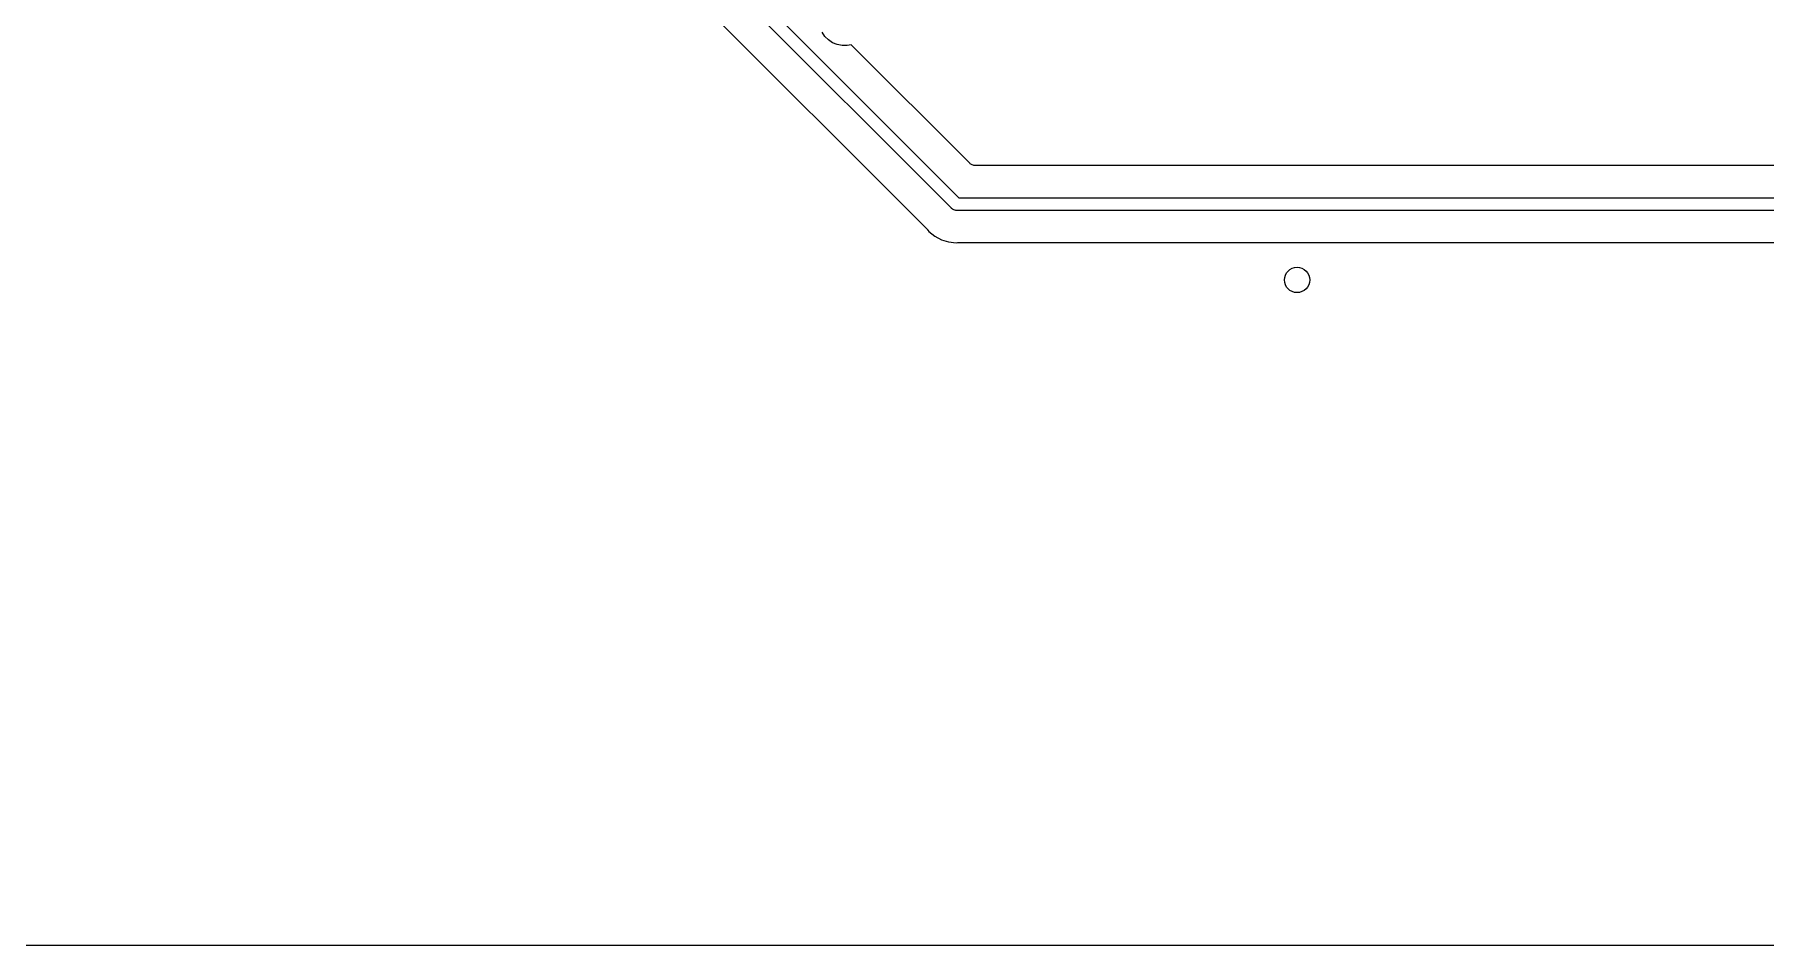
# Model space of a CAD drawing. Extents: x 2.15 to 10.02, y -5.18 to -1.32.
# Drawn here: x 3.401 to 4.479, y -5.18 to -4.613 of the extents above; entities that cross this region are included whole.
import ezdxf

# ---------------------------------------------------------------- set-up
doc = ezdxf.new("R2010")
doc.units = 0
doc.header["$MEASUREMENT"] = 0
doc.layers.add('BLACK', color=7, linetype='CONTINUOUS')

msp = doc.modelspace()

# ---------------------------------------------------------------- linework, layer by layer
at = {"layer": 'BLACK', "linetype": 'CONTINUOUS'}
for p, q in [((3.63465, -4.37278), (3.97643, -4.71457)), ((3.97188, -4.72115), (3.63465, -4.38391)), ((3.63419, -4.41174), (3.95687, -4.73442)), ((3.89308, -4.61417), (3.89136, -4.61159)), ((3.89528, -4.61637), (3.89308, -4.61417)), ((3.89786, -4.61809), (3.89528, -4.61637)), ((3.90072, -4.61928), (3.89786, -4.61809)), ((3.90376, -4.61988), (3.90072, -4.61928)), ((3.90687, -4.61988), (3.90376, -4.61988)), ((3.90951, -4.61936), (3.90687, -4.61988)), ((3.98325, -4.6931), (3.90951, -4.61936)), ((3.98361, -4.6934), (3.98325, -4.6931)), ((3.98396, -4.69369), (3.98361, -4.6934)), ((3.98399, -4.69371), (3.98396, -4.69369)), ((3.98401, -4.69372), (3.98399, -4.69371)), ((3.98441, -4.69394), (3.98401, -4.69372)), ((3.98482, -4.69416), (3.98441, -4.69394)), ((3.98484, -4.69417), (3.98482, -4.69416)), ((3.98487, -4.69418), (3.98484, -4.69417)), ((3.98531, -4.69432), (3.98487, -4.69418)), ((3.98575, -4.69446), (3.98531, -4.69432)), ((3.98578, -4.69446), (3.98575, -4.69446)), ((3.9858, -4.69447), (3.98578, -4.69446)), ((3.98626, -4.69451), (3.9858, -4.69447)), ((3.98672, -4.69457), (3.98626, -4.69451)), ((3.98677, -4.69457), (3.98672, -4.69457)), ((3.98679, -4.69457), (3.98677, -4.69457)), ((3.98677, -4.69457), (3.98677, -4.69457)), ((3.98677, -4.69457), (3.98677, -4.69457)), ((4.83925, -4.69457), (3.98679, -4.69457)), ((3.97643, -4.71457), (4.86437, -4.71457)), ((3.97201, -4.7213), (3.97188, -4.72115)), ((3.97261, -4.72179), (3.97201, -4.7213)), ((3.97292, -4.72196), (3.97261, -4.72179)), ((3.97329, -4.72216), (3.97292, -4.72196)), ((3.97403, -4.72238), (3.97329, -4.72216)), ((3.9741, -4.72239), (3.97403, -4.72238)), ((3.97461, -4.72244), (3.9741, -4.72239)), ((3.9748, -4.72246), (3.97461, -4.72244)), ((3.97461, -4.72244), (3.97461, -4.72244)), ((3.975, -4.72244), (3.9748, -4.72246)), ((4.86437, -4.72244), (3.975, -4.72244)), ((3.95687, -4.73442), (3.95692, -4.73447)), ((3.95692, -4.73447), (3.95705, -4.73464)), ((3.95705, -4.73464), (3.9572, -4.73479)), ((3.9572, -4.73479), (3.9578, -4.73551)), ((3.9578, -4.73551), (3.96144, -4.7385)), ((3.96144, -4.7385), (3.9656, -4.74073)), ((3.9656, -4.74073), (3.97011, -4.74209)), ((3.97011, -4.74209), (3.9748, -4.74256)), ((3.9748, -4.74256), (3.97573, -4.74247)), ((3.97573, -4.74247), (3.9758, -4.74246)), ((3.9758, -4.74246), (3.97601, -4.74246)), ((3.97601, -4.74246), (3.97622, -4.74244)), ((3.97622, -4.74244), (4.83925, -4.74244)), ((6.19305, -5.1798), (2.35026, -5.1798))]:
    msp.add_line(p, q, dxfattribs=at)
at = {"layer": 'BLACK'}
msp.add_circle((4.18701, -4.76575), 0.00787, dxfattribs=at)

doc.saveas('drawing.dxf')
